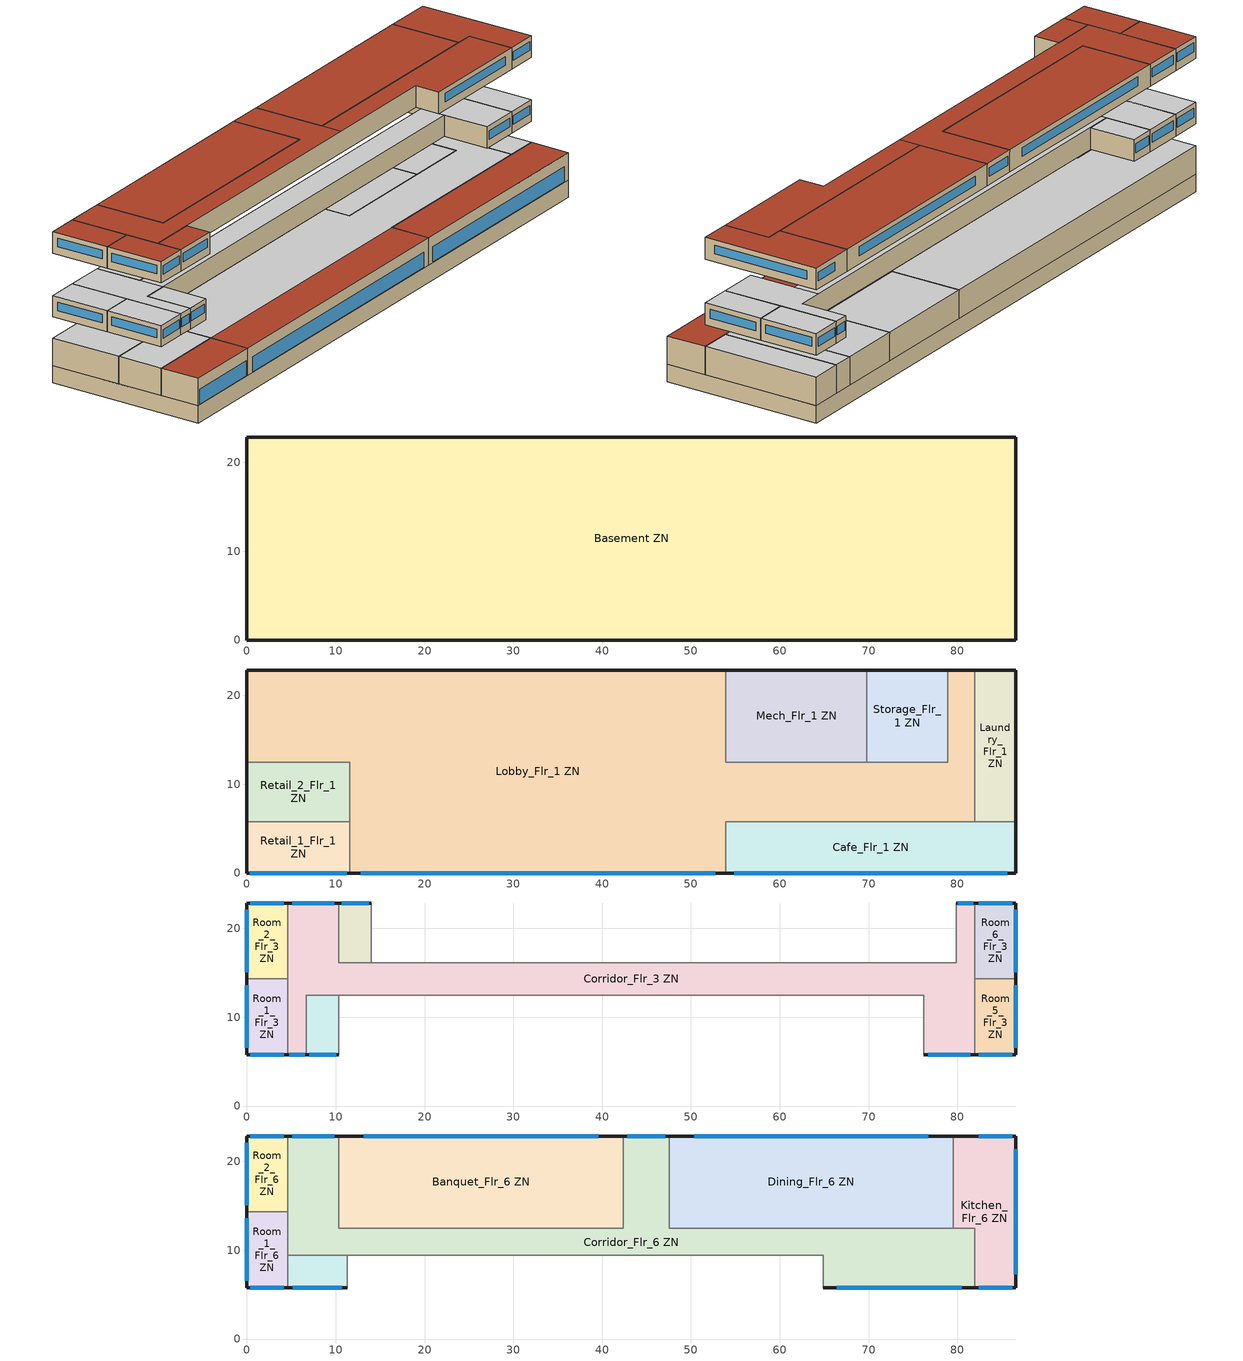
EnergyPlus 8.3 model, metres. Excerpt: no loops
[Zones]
Basement ZN
 floor ground (Basement Floor construction): 86.56,22.86 86.56,0 0,0 0,22.86 z-2.44
 wall ground (Basement Wall construction): 86.56,0 86.56,22.86 0,22.86 0,0 86.56,0 z-2.44:0
Cafe_Flr_1 ZN
 floor to Basement ZN (LargeHotel Interior Floor): 86.56,5.79 86.56,0 53.95,0 53.95,5.79 z0
 wall outside (Typical Insulated Exterior Mass Wall R-8.13): 53.95,0 86.56,0 86.56,5.79 z0:3.96
 wall to Lobby_Flr_1 ZN (LargeHotel Interior Wall): 81.99,5.79 53.95,5.79 53.95,0 z0:3.96
 wall to Laundry_Flr_1 ZN (LargeHotel Interior Wall): 86.56,5.79 81.99,5.79 z0:3.96
 window (U 0.65 SHGC 0.25 Dbl Ref-C-H Clr 6mm/6mm Air): 54.88,0 85.63,0 z0.15:2.29
 roof outside (Typical IEAD Roof - Highly Reflective R-20.83): 86.56,0 86.56,5.79 53.95,5.79 53.95,0 z3.96
Laundry_Flr_1 ZN
 floor to Basement ZN (LargeHotel Interior Floor): 86.56,22.86 86.56,5.79 81.99,5.79 81.99,22.86 z0
 wall outside (Typical Insulated Exterior Mass Wall R-8.13): 86.56,5.79 86.56,22.86 81.99,22.86 z0:3.96
 wall to Lobby_Flr_1 ZN (LargeHotel Interior Wall): 81.99,22.86 81.99,5.79 z0:3.96
 ceiling adiabatic (Floor Adiabatic construction): 86.56,5.79 86.56,22.86 81.99,22.86 81.99,5.79 z3.96
Lobby_Flr_1 ZN
 floor to Basement ZN (LargeHotel Interior Floor): 53.95,22.86 53.95,0 11.58,0 11.58,12.5 0,12.5 0,22.86 z0; 81.99,22.86 81.99,5.79 53.95,5.79 53.95,12.5 78.94,12.5 78.94,22.86 z0
 wall outside (Typical Insulated Exterior Mass Wall R-8.13): 53.95,22.86 0,22.86 0,12.5 / 11.58,0 53.95,0 / 81.99,22.86 78.94,22.86 z0:3.96
 wall to Mech_Flr_1 ZN (LargeHotel Interior Wall): 69.8,12.5 53.95,12.5 53.95,22.86 z0:3.96
 wall to Retail_2_Flr_1 ZN (LargeHotel Interior Wall): 0,12.5 11.58,12.5 11.58,5.79 z0:3.96
 wall to Retail_1_Flr_1 ZN (LargeHotel Interior Wall): 11.58,5.79 11.58,0 z0:3.96
 wall to Storage_Flr_1 ZN (LargeHotel Interior Wall): 78.94,22.86 78.94,12.5 69.8,12.5 z0:3.96
 window (U 0.65 SHGC 0.25 Dbl Ref-C-H Clr 6mm/6mm Air): 12.79,0 52.74,0 z0.15:2.29
 ceiling adiabatic (Floor Adiabatic construction): 81.99,5.79 81.99,22.86 78.94,22.86 78.94,12.5 53.95,12.5 53.95,22.86 0,22.86 0,12.5 11.58,12.5 11.58,5.79 z3.96
 roof outside (Typical IEAD Roof - Highly Reflective R-20.83): 53.95,0 53.95,5.79 11.58,5.79 11.58,0 z3.96
Mech_Flr_1 ZN
 floor to Basement ZN (LargeHotel Interior Floor): 69.8,22.86 69.8,12.5 53.95,12.5 53.95,22.86 z0
 wall outside (Typical Insulated Exterior Mass Wall R-8.13): 69.8,22.86 53.95,22.86 z0:3.96
 wall to Storage_Flr_1 ZN (LargeHotel Interior Wall): 69.8,12.5 69.8,22.86 z0:3.96
 ceiling adiabatic (Floor Adiabatic construction): 69.8,12.5 69.8,22.86 53.95,22.86 53.95,12.5 z3.96
Retail_1_Flr_1 ZN
 floor to Basement ZN (LargeHotel Interior Floor): 11.58,5.79 11.58,0 0,0 0,5.79 z0
 wall outside (Typical Insulated Exterior Mass Wall R-8.13): 0,5.79 0,0 11.58,0 z0:3.96
 wall to Retail_2_Flr_1 ZN (LargeHotel Interior Wall): 11.58,5.79 0,5.79 z0:3.96
 window (U 0.65 SHGC 0.25 Dbl Ref-C-H Clr 6mm/6mm Air): 0.33,0 11.25,0 z0.15:2.29
 roof outside (Typical IEAD Roof - Highly Reflective R-20.83): 11.58,0 11.58,5.79 0,5.79 0,0 z3.96
Retail_2_Flr_1 ZN
 floor to Basement ZN (LargeHotel Interior Floor): 11.58,12.5 11.58,5.79 0,5.79 0,12.5 z0
 wall outside (Typical Insulated Exterior Mass Wall R-8.13): 0,12.5 0,5.79 z0:3.96
 ceiling adiabatic (Floor Adiabatic construction): 11.58,5.79 11.58,12.5 0,12.5 0,5.79 z3.96
Storage_Flr_1 ZN
 floor to Basement ZN (LargeHotel Interior Floor): 78.94,22.86 78.94,12.5 69.8,12.5 69.8,22.86 z0
 wall outside (Typical Insulated Exterior Mass Wall R-8.13): 78.94,22.86 69.8,22.86 z0:3.96
 ceiling adiabatic (Floor Adiabatic construction): 78.94,12.5 78.94,22.86 69.8,22.86 69.8,12.5 z3.96
Corridor_Flr_3 ZN
 floor adiabatic (Floor Adiabatic construction): 10.36,22.86 10.36,12.5 6.71,12.5 6.71,5.79 4.57,5.79 4.57,22.86 z7.01; 76.2,16.15 76.2,12.5 10.36,12.5 10.36,16.15 z7.01; 81.99,22.86 81.99,5.79 76.2,5.79 76.2,16.15 79.86,16.15 79.86,22.86 z7.01
 wall outside (Typical Insulated Exterior Mass Wall R-8.13): 10.36,22.86 4.57,22.86 / 4.57,5.79 6.71,5.79 / 81.99,22.86 79.86,22.86 / 76.2,5.79 81.99,5.79 z7.01:10.06
 wall adiabatic (Wall Adiabatic construction): 79.86,22.86 79.86,16.15 10.36,16.15 10.36,22.86 / 6.71,5.79 6.71,12.5 76.2,12.5 76.2,5.79 z7.01:10.06
 wall to Room_5_Flr_3 ZN (LargeHotel Interior Wall): 81.99,5.79 81.99,14.33 z7.01:10.06
 wall to Room_1_Flr_3 ZN (LargeHotel Interior Wall): 4.57,14.33 4.57,5.79 z7.01:10.06
 wall to Room_6_Flr_3 ZN (LargeHotel Interior Wall): 81.99,14.33 81.99,22.86 z7.01:10.06
 wall to Room_2_Flr_3 ZN (LargeHotel Interior Wall): 4.57,22.86 4.57,14.33 z7.01:10.06
 window (U 0.65 SHGC 0.25 Dbl Ref-C-H Clr 6mm/6mm Air): 9.86,22.86 5.08,22.86 / 4.76,5.79 6.52,5.79 / 81.81,22.86 80.04,22.86 / 76.71,5.79 81.48,5.79 z8.11:9.33
 ceiling adiabatic (Floor Adiabatic construction): 6.71,5.79 6.71,12.5 10.36,12.5 10.36,22.86 4.57,22.86 4.57,5.79 z10.06; 76.2,12.5 76.2,16.15 10.36,16.15 10.36,12.5 z10.06; 81.99,5.79 81.99,22.86 79.86,22.86 79.86,16.15 76.2,16.15 76.2,5.79 z10.06
Room_1_Flr_3 ZN
 floor adiabatic (Floor Adiabatic construction): 4.57,14.33 4.57,5.79 0,5.79 0,14.33 z7.01
 wall outside (Typical Insulated Exterior Mass Wall R-9.62): 0,14.33 0,5.79 4.57,5.79 z7.01:10.06
 wall to Room_2_Flr_3 ZN (LargeHotel Interior Wall): 4.57,14.33 0,14.33 z7.01:10.06
 window (U 0.65 SHGC 0.25 Dbl Ref-C-H Clr 6mm/6mm Air): 0.4,5.79 4.17,5.79 / 0,13.58 0,6.54 z8.11:9.33
 ceiling adiabatic (Floor Adiabatic construction): 4.57,5.79 4.57,14.33 0,14.33 0,5.79 z10.06
Room_2_Flr_3 ZN
 floor adiabatic (Floor Adiabatic construction): 4.57,22.86 4.57,14.33 0,14.33 0,22.86 z7.01
 wall outside (Typical Insulated Exterior Mass Wall R-9.62): 4.57,22.86 0,22.86 0,14.33 z7.01:10.06
 window (U 0.65 SHGC 0.25 Dbl Ref-C-H Clr 6mm/6mm Air): 4.17,22.86 0.4,22.86 / 0,22.11 0,15.07 z8.11:9.33
 ceiling adiabatic (Floor Adiabatic construction): 4.57,14.33 4.57,22.86 0,22.86 0,14.33 z10.06
Room_3_Mult19_Flr_3 ZN
 floor adiabatic (Floor Adiabatic construction): 10.36,12.5 10.36,5.79 6.71,5.79 6.71,12.5 z7.01
 wall outside (Typical Insulated Exterior Mass Wall R-8.13): 6.71,5.79 10.36,5.79 z7.01:10.06
 wall adiabatic (Wall Adiabatic construction): 10.36,5.79 10.36,12.5 6.71,12.5 6.71,5.79 z7.01:10.06
 window (U 0.65 SHGC 0.25 Dbl Ref-C-H Clr 6mm/6mm Air): 7.03,5.79 10.04,5.79 z8.11:9.33
 ceiling adiabatic (Floor Adiabatic construction): 10.36,5.79 10.36,12.5 6.71,12.5 6.71,5.79 z10.06
Room_4_Mult19_Flr_3 ZN
 floor adiabatic (Floor Adiabatic construction): 14.02,22.86 14.02,16.15 10.36,16.15 10.36,22.86 z7.01
 wall outside (Typical Insulated Exterior Mass Wall R-8.13): 14.02,22.86 10.36,22.86 z7.01:10.06
 wall adiabatic (Wall Adiabatic construction): 10.36,22.86 10.36,16.15 14.02,16.15 14.02,22.86 z7.01:10.06
 window (U 0.65 SHGC 0.25 Dbl Ref-C-H Clr 6mm/6mm Air): 13.7,22.86 10.68,22.86 z8.11:9.33
 ceiling adiabatic (Floor Adiabatic construction): 14.02,16.15 14.02,22.86 10.36,22.86 10.36,16.15 z10.06
Room_5_Flr_3 ZN
 floor adiabatic (Floor Adiabatic construction): 86.56,14.33 86.56,5.79 81.99,5.79 81.99,14.33 z7.01
 wall outside (Typical Insulated Exterior Mass Wall R-9.62): 81.99,5.79 86.56,5.79 86.56,14.33 z7.01:10.06
 wall to Room_6_Flr_3 ZN (LargeHotel Interior Wall): 86.56,14.33 81.99,14.33 z7.01:10.06
 window (U 0.65 SHGC 0.25 Dbl Ref-C-H Clr 6mm/6mm Air): 86.56,6.54 86.56,13.58 / 82.39,5.79 86.16,5.79 z8.11:9.33
 ceiling adiabatic (Floor Adiabatic construction): 86.56,5.79 86.56,14.33 81.99,14.33 81.99,5.79 z10.06
Room_6_Flr_3 ZN
 floor adiabatic (Floor Adiabatic construction): 86.56,22.86 86.56,14.33 81.99,14.33 81.99,22.86 z7.01
 wall outside (Typical Insulated Exterior Mass Wall R-9.62): 86.56,14.33 86.56,22.86 81.99,22.86 z7.01:10.06
 window (U 0.65 SHGC 0.25 Dbl Ref-C-H Clr 6mm/6mm Air): 86.56,15.07 86.56,22.11 / 86.16,22.86 82.39,22.86 z8.11:9.33
 ceiling adiabatic (Floor Adiabatic construction): 86.56,14.33 86.56,22.86 81.99,22.86 81.99,14.33 z10.06
Banquet_Flr_6 ZN
 floor adiabatic (Floor Adiabatic construction): 42.37,22.86 42.37,12.5 10.36,12.5 10.36,22.86 z16.15
 wall outside (Typical Insulated Exterior Mass Wall R-8.13): 42.37,22.86 10.36,22.86 z16.15:19.2
 wall to Corridor_Flr_6 ZN (LargeHotel Interior Wall): 10.36,22.86 10.36,12.5 42.37,12.5 42.37,22.86 z16.15:19.2
 window (U 0.65 SHGC 0.25 Dbl Ref-C-H Clr 6mm/6mm Air): 39.57,22.86 13.16,22.86 z17.26:18.48
 roof outside (Typical IEAD Roof - Highly Reflective R-20.83): 42.37,12.5 42.37,22.86 10.36,22.86 10.36,12.5 z19.2
Corridor_Flr_6 ZN
 floor adiabatic (Floor Adiabatic construction): 47.55,22.86 47.55,12.5 81.99,12.5 81.99,5.79 64.92,5.79 64.92,9.45 4.57,9.45 4.57,22.86 10.36,22.86 10.36,12.5 42.37,12.5 42.37,22.86 z16.15
 wall outside (Typical Insulated Exterior Mass Wall R-8.13): 10.36,22.86 4.57,22.86 / 47.55,22.86 42.37,22.86 / 64.92,5.79 81.99,5.79 z16.15:19.2
 wall adiabatic (Wall Adiabatic construction): 4.57,22.86 4.57,9.45 64.92,9.45 64.92,5.79 / 81.99,12.5 47.55,12.5 z16.15:19.2
 wall to Dining_Flr_6 ZN (LargeHotel Interior Wall): 47.55,12.5 47.55,22.86 z16.15:19.2
 wall to Kitchen_Flr_6 ZN (LargeHotel Interior Wall): 81.99,5.79 81.99,12.5 z16.15:19.2
 window (U 0.65 SHGC 0.25 Dbl Ref-C-H Clr 6mm/6mm Air): 9.86,22.86 5.08,22.86 / 47.09,22.86 42.82,22.86 / 66.42,5.79 80.5,5.79 z17.26:18.48
 roof outside (Typical IEAD Roof - Highly Reflective R-20.83): 47.55,9.45 47.55,22.86 42.37,22.86 42.37,12.5 10.36,12.5 10.36,22.86 4.57,22.86 4.57,9.45 z19.2; 81.99,5.79 81.99,12.5 47.55,12.5 47.55,9.45 64.92,9.45 64.92,5.79 z19.2
Dining_Flr_6 ZN
 floor adiabatic (Floor Adiabatic construction): 79.55,22.86 79.55,12.5 47.55,12.5 47.55,22.86 z16.15
 wall outside (Typical Insulated Exterior Mass Wall R-8.13): 79.55,22.86 47.55,22.86 z16.15:19.2
 wall to Kitchen_Flr_6 ZN (LargeHotel Interior Wall): 79.55,12.5 79.55,22.86 z16.15:19.2
 wall adiabatic (Wall Adiabatic construction): 47.55,12.5 79.55,12.5 z16.15:19.2
 window (U 0.65 SHGC 0.25 Dbl Ref-C-H Clr 6mm/6mm Air): 76.75,22.86 50.35,22.86 z17.26:18.48
 roof outside (Typical IEAD Roof - Highly Reflective R-20.83): 79.55,12.5 79.55,22.86 47.55,22.86 47.55,12.5 z19.2
Kitchen_Flr_6 ZN
 floor adiabatic (Floor Adiabatic construction): 86.56,22.86 86.56,5.79 81.99,5.79 81.99,12.5 79.55,12.5 79.55,22.86 z16.15
 wall outside (Typical Insulated Exterior Mass Wall R-8.13): 81.99,5.79 86.56,5.79 86.56,22.86 79.55,22.86 z16.15:19.2
 wall adiabatic (Wall Adiabatic construction): 79.55,12.5 81.99,12.5 z16.15:19.2
 window (U 0.65 SHGC 0.25 Dbl Ref-C-H Clr 6mm/6mm Air): 82.39,5.79 86.16,5.79 / 86.56,7.29 86.56,21.37 / 86.16,22.86 82.39,22.86 z17.26:18.48
 roof outside (Typical IEAD Roof - Highly Reflective R-20.83): 86.56,5.79 86.56,22.86 79.55,22.86 79.55,12.5 81.99,12.5 81.99,5.79 z19.2
Room_1_Flr_6 ZN
 floor adiabatic (Floor Adiabatic construction): 4.57,14.33 4.57,5.79 0,5.79 0,14.33 z16.15
 wall outside (Typical Insulated Exterior Mass Wall R-8.13): 0,14.33 0,5.79 4.57,5.79 z16.15:19.2
 wall adiabatic (Wall Adiabatic construction): 4.57,5.79 4.57,14.33 z16.15:19.2
 wall to Room_2_Flr_6 ZN (LargeHotel Interior Wall): 4.57,14.33 0,14.33 z16.15:19.2
 window (U 0.65 SHGC 0.25 Dbl Ref-C-H Clr 6mm/6mm Air): 0.4,5.79 4.17,5.79 / 0,13.58 0,6.54 z17.26:18.48
 roof outside (Typical IEAD Roof - Highly Reflective R-20.83): 4.57,5.79 4.57,14.33 0,14.33 0,5.79 z19.2
Room_2_Flr_6 ZN
 floor adiabatic (Floor Adiabatic construction): 4.57,22.86 4.57,14.33 0,14.33 0,22.86 z16.15
 wall outside (Typical Insulated Exterior Mass Wall R-8.13): 4.57,22.86 0,22.86 0,14.33 z16.15:19.2
 wall adiabatic (Wall Adiabatic construction): 4.57,14.33 4.57,22.86 z16.15:19.2
 window (U 0.65 SHGC 0.25 Dbl Ref-C-H Clr 6mm/6mm Air): 4.17,22.86 0.4,22.86 / 0,22.11 0,15.07 z17.26:18.48
 roof outside (Typical IEAD Roof - Highly Reflective R-20.83): 4.57,14.33 4.57,22.86 0,22.86 0,14.33 z19.2
Room_3_Mult9_Flr_6 ZN
 floor adiabatic (Floor Adiabatic construction): 11.28,9.45 11.28,5.79 4.57,5.79 4.57,9.45 z16.15
 wall outside (Typical Insulated Exterior Mass Wall R-8.13): 4.57,5.79 11.28,5.79 z16.15:19.2
 wall adiabatic (Wall Adiabatic construction): 11.28,5.79 11.28,9.45 4.57,9.45 4.57,5.79 z16.15:19.2
 window (U 0.65 SHGC 0.25 Dbl Ref-C-H Clr 6mm/6mm Air): 5.16,5.79 10.69,5.79 z17.26:18.48
 roof outside (Typical IEAD Roof - Highly Reflective R-20.83): 11.28,5.79 11.28,9.45 4.57,9.45 4.57,5.79 z19.2
[Building]
90.1-2010-LargeHotel-ASHRAE 169-2006-3B created: 2015-08-17 12:49:54 -0600: North Axis {deg}=0; Terrain=City; Loads Convergence Tolerance Value=0.04; Temperature Convergence Tolerance Value {deltaC}=0.2; Solar Distribution=FullInteriorAndExterior; Maximum Number of Warmup Days=25; Minimum Number of Warmup Days=6
[Site:Location]
Chicago Ohare Intl Ap: Latitude {deg}=41.98; Longitude {deg}=-87.92; Time Zone {hr}=-6; Elevation {m}=201
[Site:GroundTemperature:BuildingSurface]
20.78, 20.77, 20.81, 20.84, 20.91, 23.19, 23.53, 23.58, 23.59, 21.3, 20.97, 20.85
[Site:WaterMainsTemperature]
Calculation Method=Correlation; Annual Average Outdoor Air Temperature {C}=17.9417; Maximum Difference In Monthly Average Outdoor Air Temperatures {deltaC}=21.1
[SizingPeriod:DesignDay] Day of Month=21; Dry-Bulb Temperature Range Modifier Type=DefaultMultipliers; Rain Indicator=No; Snow Indicator=No; Daylight Saving Time Indicator=No
Name | Month | Day Type | Maximum Dry-Bulb Temperature {C} | Daily Dry-Bulb Temperature Range {deltaC} | Humidity Condition Type | Wetbulb or DewPoint at Maximum Dry-Bulb {C} | Barometric Pressure {Pa} | Wind Speed {m/s} | Wind Direction {deg} | Solar Model Indicator | ASHRAE Clear Sky Optical Depth for Beam Irradiance (taub) | ASHRAE Clear Sky Optical Depth for Diffuse Irradiance (taud) | Enthalpy at Maximum Dry-Bulb {J/kg} | Sky Clearness
Chicago Ohare Intl Ap Ann Clg .4% Condns DB=>MWB | 7 | SummerDesignDay | 33.3 | 10.5 | Wetbulb | 23.7 | 98934 | 5.2 | 230 | ASHRAETau | 0.455 | 2.05
Chicago Ohare Intl Ap Ann Clg .4% Condns DP=>MDB | 7 | SummerDesignDay | 28.9 | 10.5 | Dewpoint | 23.8 | 98934 | 5.2 | 230 | ASHRAETau | 0.455 | 2.05
Chicago Ohare Intl Ap Ann Clg .4% Condns Enth=>MDB | 7 | SummerDesignDay | 31.4 | 10.5 | Enthalpy |  | 98934 | 5.2 | 230 | ASHRAETau | 0.455 | 2.05 | 79200
Chicago Ohare Intl Ap Ann Clg .4% Condns WB=>MDB | 7 | SummerDesignDay | 31.2 | 10.5 | Wetbulb | 25.5 | 98934 | 5.2 | 230 | ASHRAETau | 0.455 | 2.05
Chicago Ohare Intl Ap Ann Htg 99.6% Condns DB | 1 | WinterDesignDay | -20 | 0 | Wetbulb | -20 | 98934 | 4.9 | 270 | ASHRAEClearSky |  |  |  | 0
Chicago Ohare Intl Ap Ann Htg Wind 99.6% Condns WS=>MCDB | 1 | WinterDesignDay | -3.5 | 0 | Wetbulb | -3.5 | 98934 | 12.4 | 270 | ASHRAEClearSky |  |  |  | 0
Chicago Ohare Intl Ap Ann Hum_n 99.6% Condns DP=>MCDB | 1 | WinterDesignDay | -19.2 | 0 | Dewpoint | -25.7 | 98934 | 4.9 | 270 | ASHRAEClearSky |  |  |  | 0
El Paso International Ap  Ut Ann Clg .4% Condns DB=>MWB | 7 | SummerDesignDay | 38.1 | 13 | Wetbulb | 18.1 | 87865 | 3.9 | 280 | ASHRAETau | 0.605 | 1.547
El Paso International Ap  Ut Ann Htg 99.6% Condns DB | 12 | WinterDesignDay | -5.2 | 0 | Wetbulb | -5.2 | 87865 | 2.2 | 20 | ASHRAEClearSky |  |  |  | 0
[Material]
Name | Roughness | Thickness {m} | Conductivity {W/m-K} | Density {kg/m3} | Specific Heat {J/kg-K} | Thermal Absorptance | Solar Absorptance | Visible Absorptance
1/2IN Gypsum | Smooth | 0.0127 | 0.16 | 784.9 | 830 | 0.9 | 0.4 | 0.4
100mm Normalweight concrete floor | MediumSmooth | 0.1016 | 2.31 | 2322 | 832 | 0.9 | 0.7 | 0.7
1IN Stucco | Smooth | 0.0253 | 0.6918 | 1858 | 837 | 0.9 | 0.92 | 0.92
8IN CONCRETE HW RefBldg | Rough | 0.2032 | 1.311 | 2240 | 836.8 | 0.9 | 0.7 | 0.7
G01 13mm gypsum board | Smooth | 0.0127 | 0.16 | 800 | 1090 | 0.9 | 0.7 | 0.5
M10 200mm concrete block basement wall | MediumRough | 0.2032 | 1.326 | 1842 | 912 | 0.9 | 0.7 | 0.7
Metal Roof Surface | Smooth | 0.0008 | 45.28 | 7824 | 500 | 0.9 | 0.7 | 0.7
Roof Membrane - Highly Reflective | VeryRough | 0.0095 | 0.16 | 1121.29 | 1460 | 0.75 | 0.45 | 0.7
Std Wood 6inch | MediumSmooth | 0.15 | 0.12 | 540 | 1210 | 0.9 | 0.7 | 0.7
[Material:NoMass] Thermal Absorptance=0.9; Solar Absorptance=0.7
Name | Roughness | Thermal Resistance {m2-K/W} | Visible Absorptance
CP02 CARPET PAD | VeryRough | 0.21648 | 0.8
Nonres_Floor_Insulation | MediumSmooth | 2.88292 | 0.7
Typical Insulation R-19.72 | Smooth | 3.4722 | 0.7
Typical Insulation R-5.74 | Smooth | 1.01115 | 0.7
Typical Insulation R-7.23 | Smooth | 1.27273 | 0.7
[WindowMaterial:Gas]
AIR 6MM: Gas Type=Air; Thickness {m}=0.0063
[WindowMaterial:Glazing] Optical Data Type=SpectralAverage; Thickness {m}=0.006; Infrared Transmittance at Normal Incidence=0; Front Side Infrared Hemispherical Emissivity=0.84; Conductivity {W/m-K}=0.9; Dirt Correction Factor for Solar and Visible Transmittance=1; Solar Diffusing=No
Name | Solar Transmittance at Normal Incidence | Front Side Solar Reflectance at Normal Incidence | Back Side Solar Reflectance at Normal Incidence | Visible Transmittance at Normal Incidence | Front Side Visible Reflectance at Normal Incidence | Back Side Visible Reflectance at Normal Incidence | Back Side Infrared Hemispherical Emissivity
CLEAR 6MM | 0.775 | 0.071 | 0.071 | 0.881 | 0.08 | 0.08 | 0.84
REF C CLEAR HI 6MM | 0.2 | 0.16 | 0.39 | 0.22 | 0.17 | 0.35 | 0.55
[Construction]
Basement Floor construction: M10 200mm concrete block basement wall, CP02 CARPET PAD
Basement Wall construction: M10 200mm concrete block basement wall
Floor Adiabatic construction: CP02 CARPET PAD, 100mm Normalweight concrete floor, Nonres_Floor_Insulation
InteriorFurnishings: Std Wood 6inch
LargeHotel Interior Floor: Nonres_Floor_Insulation, 100mm Normalweight concrete floor, CP02 CARPET PAD
LargeHotel Interior Wall; Wall Adiabatic construction: G01 13mm gypsum board, G01 13mm gypsum board
Typical IEAD Roof - Highly Reflective R-20.83: Roof Membrane - Highly Reflective, Typical Insulation R-19.72, Metal Roof Surface
Typical Insulated Exterior Mass Wall R-8.13: 1IN Stucco, 8IN CONCRETE HW RefBldg, Typical Insulation R-5.74, 1/2IN Gypsum
Typical Insulated Exterior Mass Wall R-9.62: 1IN Stucco, 8IN CONCRETE HW RefBldg, Typical Insulation R-7.23, 1/2IN Gypsum
U 0.65 SHGC 0.25 Dbl Ref-C-H Clr 6mm/6mm Air: REF C CLEAR HI 6MM, AIR 6MM, CLEAR 6MM
[Zone] Part of Total Floor Area=Yes
Name | Multiplier
Banquet_Flr_6 ZN; Basement ZN; Cafe_Flr_1 ZN; Corridor_Flr_6 ZN; Dining_Flr_6 ZN; Kitchen_Flr_6 ZN; Laundry_Flr_1 ZN; Lobby_Flr_1 ZN; Mech_Flr_1 ZN; Retail_1_Flr_1 ZN; Retail_2_Flr_1 ZN; Room_1_Flr_6 ZN; Room_2_Flr_6 ZN; Storage_Flr_1 ZN
Corridor_Flr_3 ZN; Room_1_Flr_3 ZN; Room_2_Flr_3 ZN; Room_5_Flr_3 ZN; Room_6_Flr_3 ZN | 4
Room_3_Mult19_Flr_3 ZN; Room_4_Mult19_Flr_3 ZN | 76
Room_3_Mult9_Flr_6 ZN | 9
[InternalMass] Construction=InteriorFurnishings
Name | Zone | Surface Area {m2}
Banquet_Flr_6 Mass | Banquet_Flr_6 ZN | 663.315
Basement Mass | Basement ZN | 3957.66
Cafe_Flr_1 Mass | Cafe_Flr_1 ZN | 377.724
Corridor_Flr_3 Mass | Corridor_Flr_3 ZN | 778.809
Corridor_Flr_6 Mass | Corridor_Flr_6 ZN | 824.249
Dining_Flr_6 Mass | Dining_Flr_6 ZN | 663.315
Kitchen_Flr_6 Mass | Kitchen_Flr_6 ZN | 206.609
Laundry_Flr_1 Mass | Laundry_Flr_1 ZN | 156.079
Lobby_Flr_1 Mass | Lobby_Flr_1 ZN | 2616.37
Mech_Flr_1 Mass | Mech_Flr_1 ZN | 328.486
Retail_1_Flr_1 Mass | Retail_1_Flr_1 ZN | 134.143
Retail_2_Flr_1 Mass | Retail_2_Flr_1 ZN | 155.338
Room_1_Flr_3 Mass | Room_1_Flr_3 ZN | 78.04404
Room_1_Flr_6 Mass | Room_1_Flr_6 ZN | 78.04404
Room_2_Flr_3 Mass | Room_2_Flr_3 ZN | 78.0349
Room_2_Flr_6 Mass | Room_2_Flr_6 ZN | 78.0349
Room_3_Mult19_Flr_3 Mass | Room_3_Mult19_Flr_3 ZN | 49.0477
Room_3_Mult9_Flr_6 Mass | Room_3_Mult9_Flr_6 ZN | 49.0611
Room_4_Mult19_Flr_3 Mass | Room_4_Mult19_Flr_3 ZN | 49.0611
Room_5_Flr_3 Mass | Room_5_Flr_3 ZN | 78.044
Room_6_Flr_3 Mass | Room_6_Flr_3 ZN | 78.0349
Storage_Flr_1 Mass | Storage_Flr_1 ZN | 189.519
[ZoneInfiltration:DesignFlowRate] Schedule=HotelLarge INFIL_QUARTER_ON_SCH; Design Flow Rate Calculation Method=Flow/ExteriorArea; Constant Term Coefficient=0; Temperature Term Coefficient=0; Velocity Term Coefficient=0.224; Velocity Squared Term Coefficient=0
Name | Zone or ZoneList | Flow per Exterior Surface Area {m3/s-m2}
Banquet_Flr_6 Infiltration | Banquet_Flr_6 ZN | 0.00012945
Cafe_Flr_1 Infiltration | Cafe_Flr_1 ZN | 0.000254148
Corridor_Flr_3 Infiltration | Corridor_Flr_3 ZN | 0.000569573
Corridor_Flr_6 Infiltration | Corridor_Flr_6 ZN | 9.78354e-05
Dining_Flr_6 Infiltration | Dining_Flr_6 ZN | 0.00012945
Kitchen_Flr_6 Infiltration | Kitchen_Flr_6 ZN | 0.00026092
Laundry_Flr_1 Infiltration | Laundry_Flr_1 ZN | 0.000569573
Lobby_Flr_1 Infiltration | Lobby_Flr_1 ZN | 0.000364107
Mech_Flr_1 Infiltration | Mech_Flr_1 ZN | 0.000569573
Retail_1_Flr_1 Infiltration | Retail_1_Flr_1 ZN | 0.00028849
Retail_2_Flr_1 Infiltration | Retail_2_Flr_1 ZN | 0.000569573
Room_1_Flr_3 Infiltration | Room_1_Flr_3 ZN | 0.000569573
Room_1_Flr_6 Infiltration | Room_1_Flr_6 ZN | 0.000288134
Room_2_Flr_3 Infiltration | Room_2_Flr_3 ZN | 0.000569573
Room_2_Flr_6 Infiltration | Room_2_Flr_6 ZN | 0.000288139
Room_3_Mult19_Flr_3 Infiltration | Room_3_Mult19_Flr_3 ZN | 0.000569573
Room_3_Mult9_Flr_6 Infiltration | Room_3_Mult9_Flr_6 ZN | 0.000258882
Room_4_Mult19_Flr_3 Infiltration | Room_4_Mult19_Flr_3 ZN | 0.000569573
Room_5_Flr_3 Infiltration | Room_5_Flr_3 ZN | 0.000569573
Room_6_Flr_3 Infiltration | Room_6_Flr_3 ZN | 0.000569573
Storage_Flr_1 Infiltration | Storage_Flr_1 ZN | 0.000569573
[AvailabilityManager:NightCycle] Applicability Schedule=Always On Discrete; Fan Schedule=HotelLarge HVACOperationSchd; Control Type=CycleOnAny; Thermostat Tolerance {deltaC}=1; Cycling Run Time {s}=3600
Availability Manager Night Cycle 2; Availability Manager Night Cycle 1
[AvailabilityManager:Scheduled] Schedule=Always On Discrete
Air Loop HVAC Outdoor Air System 1 Availability Manager; VAV WITH REHEAT OA Sys Availability Manager
[Exterior:Lights]
Name | Schedule | Design Level {W} | Control Option
Exterior Fuel Equipment | LargeHotel BLDG ELEVATORS | 122857 | ScheduleNameOnly
Exterior Lights | Always On | 16225 | AstronomicalClock
[Schedule:Day:Interval]
Always On Default; HotelLarge HVACOperationSchd Default; HotelLarge HVACOperationSchd Summer Design Day; HotelLarge HVACOperationSchd Winter Design Day: No, 24:00, 1
HotelLarge INFIL_QUARTER_ON_SCH Default; HotelLarge INFIL_QUARTER_ON_SCH Summer Design Day; HotelLarge INFIL_QUARTER_ON_SCH Winter Design Day: No, 24:00, 0.25
LargeHotel BLDG ELEVATORS Default; LargeHotel BLDG ELEVATORS Summer Design Day; LargeHotel BLDG ELEVATORS Winter Design Day: No, 04:00, 0.05, 05:00, 0.1, 06:00, 0.2, 07:00, 0.4, 09:00, 0.5, 10:00, 0.35, 16:00, 0.15, 17:00, 0.35, 19:00, 0.5, 21:00, 0.4, 22:00, 0.3, 23:00, 0.2, 24:00, 0.1
[Schedule:Week:Daily]
Schedule:Week:Daily {40667f71-5811-4091-bad2-ce350892226b}: Always On Default, Always On Default, Always On Default, Always On Default, Always On Default, Always On Default, Always On Default, Always On Default, Always On Default, Always On Default, Always On Default, Always On Default
Schedule:Week:Daily {ac319248-626e-46d1-991b-20229af76b7c}: HotelLarge HVACOperationSchd Default, HotelLarge HVACOperationSchd Default, HotelLarge HVACOperationSchd Default, HotelLarge HVACOperationSchd Default, HotelLarge HVACOperationSchd Default, HotelLarge HVACOperationSchd Default, HotelLarge HVACOperationSchd Default, HotelLarge HVACOperationSchd Default, HotelLarge HVACOperationSchd Summer Design Day, HotelLarge HVACOperationSchd Winter Design Day, HotelLarge HVACOperationSchd Default, HotelLarge HVACOperationSchd Default
Schedule:Week:Daily {e1847a58-eba2-4e43-bee2-f297e389d4ea}: HotelLarge INFIL_QUARTER_ON_SCH Default, HotelLarge INFIL_QUARTER_ON_SCH Default, HotelLarge INFIL_QUARTER_ON_SCH Default, HotelLarge INFIL_QUARTER_ON_SCH Default, HotelLarge INFIL_QUARTER_ON_SCH Default, HotelLarge INFIL_QUARTER_ON_SCH Default, HotelLarge INFIL_QUARTER_ON_SCH Default, HotelLarge INFIL_QUARTER_ON_SCH Default, HotelLarge INFIL_QUARTER_ON_SCH Summer Design Day, HotelLarge INFIL_QUARTER_ON_SCH Winter Design Day, HotelLarge INFIL_QUARTER_ON_SCH Default, HotelLarge INFIL_QUARTER_ON_SCH Default
Schedule:Week:Daily {d10a0883-f068-4a96-ba5a-62d67b267d6e}: LargeHotel BLDG ELEVATORS Default, LargeHotel BLDG ELEVATORS Default, LargeHotel BLDG ELEVATORS Default, LargeHotel BLDG ELEVATORS Default, LargeHotel BLDG ELEVATORS Default, LargeHotel BLDG ELEVATORS Default, LargeHotel BLDG ELEVATORS Default, LargeHotel BLDG ELEVATORS Default, LargeHotel BLDG ELEVATORS Summer Design Day, LargeHotel BLDG ELEVATORS Winter Design Day, LargeHotel BLDG ELEVATORS Default, LargeHotel BLDG ELEVATORS Default
[Schedule:Year]
Always On: Schedule:Week:Daily {40667f71-5811-4091-bad2-ce350892226b}, 1, 1, 12, 31
HotelLarge HVACOperationSchd: Schedule:Week:Daily {ac319248-626e-46d1-991b-20229af76b7c}, 1, 1, 12, 31
HotelLarge INFIL_QUARTER_ON_SCH: Schedule:Week:Daily {e1847a58-eba2-4e43-bee2-f297e389d4ea}, 1, 1, 12, 31
LargeHotel BLDG ELEVATORS: Schedule:Week:Daily {d10a0883-f068-4a96-ba5a-62d67b267d6e}, 1, 1, 12, 31
[Schedule:Constant]
Always On Discrete: Hourly Value=1
